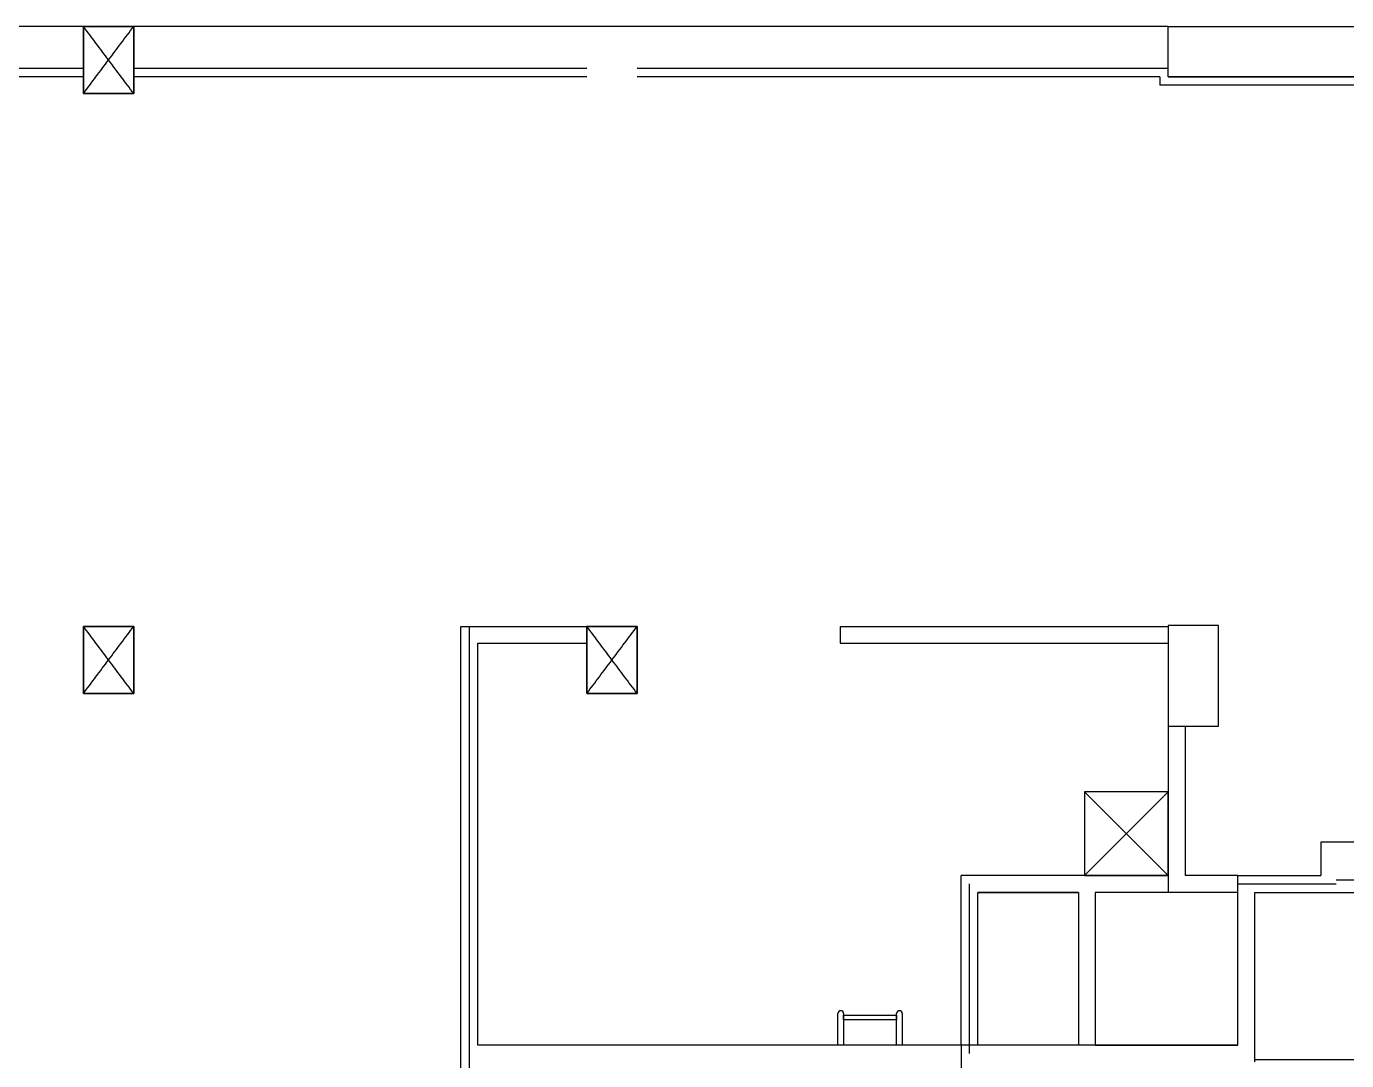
# Model space of a CAD drawing. Header units: millimetres. Extents: x -121354 to 132141, y -64344 to 350.
# Drawn here: x 97015 to 112749, y -13850 to -1525 of the extents above; entities that cross this region are included whole.
import ezdxf

# ---------------------------------------------------------------- set-up
doc = ezdxf.new("R2010")
doc.units = ezdxf.units.MM
for name, color, linetype in [('_wall_base057', 7, 'CONTINUOUS'), ('_wall_base058', 7, 'CONTINUOUS'), ('_wall_base069', 7, 'CONTINUOUS'), ('_wall_base129', 7, 'CONTINUOUS'), ('_wall_base130', 7, 'CONTINUOUS'), ('_wall_base141', 7, 'CONTINUOUS'), ('Arc001', 7, 'CONTINUOUS'), ('Arc002', 7, 'CONTINUOUS'), ('Arc003', 7, 'CONTINUOUS'), ('Arc004', 7, 'CONTINUOUS'), ('Block_103ë™_ìƒë¶€ê³¨ì¡°B3_0108', 7, 'CONTINUOUS'), ('Block_C_600X857', 7, 'CONTINUOUS'), ('Block_C_600X858', 7, 'CONTINUOUS'), ('Block_C_600X869', 7, 'CONTINUOUS'), ('Line014', 7, 'CONTINUOUS'), ('Line018', 7, 'CONTINUOUS'), ('Line081', 7, 'CONTINUOUS'), ('Line082', 7, 'CONTINUOUS'), ('Line083', 7, 'CONTINUOUS'), ('Line084', 7, 'CONTINUOUS'), ('Line085', 7, 'CONTINUOUS'), ('Line087', 7, 'CONTINUOUS'), ('Line088', 7, 'CONTINUOUS'), ('Line089', 7, 'CONTINUOUS'), ('Line090', 7, 'CONTINUOUS'), ('Line094', 7, 'CONTINUOUS'), ('Line095', 7, 'CONTINUOUS'), ('Line098', 7, 'CONTINUOUS'), ('Line100', 7, 'CONTINUOUS'), ('Line101', 7, 'CONTINUOUS'), ('Line120', 7, 'CONTINUOUS'), ('Line121', 7, 'CONTINUOUS'), ('Line122', 7, 'CONTINUOUS'), ('Line127', 7, 'CONTINUOUS'), ('Line128', 7, 'CONTINUOUS'), ('Line129', 7, 'CONTINUOUS'), ('Line130', 7, 'CONTINUOUS'), ('Line149', 7, 'CONTINUOUS'), ('Line150', 7, 'CONTINUOUS'), ('Line584', 7, 'CONTINUOUS'), ('Line628', 7, 'CONTINUOUS'), ('Line634', 7, 'CONTINUOUS'), ('Line635', 7, 'CONTINUOUS'), ('Line641', 7, 'CONTINUOUS'), ('Line655', 7, 'CONTINUOUS'), ('Line660', 7, 'CONTINUOUS'), ('Line661', 7, 'CONTINUOUS'), ('Line668', 7, 'CONTINUOUS'), ('Line757', 7, 'CONTINUOUS'), ('Line759', 7, 'CONTINUOUS'), ('Line766', 7, 'CONTINUOUS'), ('Line767', 7, 'CONTINUOUS'), ('Line768', 7, 'CONTINUOUS'), ('Line769', 7, 'CONTINUOUS'), ('Line812', 7, 'CONTINUOUS'), ('Line813', 7, 'CONTINUOUS'), ('Polyline002', 7, 'CONTINUOUS'), ('Polyline003', 7, 'CONTINUOUS'), ('Polyline009', 7, 'CONTINUOUS'), ('Polyline010', 7, 'CONTINUOUS'), ('Polyline011', 7, 'CONTINUOUS'), ('Polyline012', 7, 'CONTINUOUS'), ('Polyline013', 7, 'CONTINUOUS'), ('Polyline014', 7, 'CONTINUOUS'), ('Polyline015', 7, 'CONTINUOUS'), ('Polyline095', 7, 'CONTINUOUS'), ('Polyline096', 7, 'CONTINUOUS'), ('Polyline098', 7, 'CONTINUOUS')]:
    doc.layers.add(name, color=color, linetype=linetype)

msp = doc.modelspace()

# ---------------------------------------------------------------- linework, layer by layer
at = {"layer": '_wall_base057'}
for p, q in [((97694, -9475), (97694, -8675)), ((97694, -8675), (98294, -8675)), ((98294, -8675), (98294, -9475)), ((98294, -9475), (97694, -9475))]:
    msp.add_line(p, q, dxfattribs=at)
at = {"layer": '_wall_base058'}
for p, q in [((97694, -2325), (97694, -1525)), ((97694, -1525), (98294, -1525)), ((98294, -1525), (98294, -2325)), ((98294, -2325), (97694, -2325))]:
    msp.add_line(p, q, dxfattribs=at)
at = {"layer": '_wall_base069'}
for p, q in [((103694, -9475), (103694, -8675)), ((103694, -8675), (104294, -8675)), ((104294, -8675), (104294, -9475)), ((104294, -9475), (103694, -9475))]:
    msp.add_line(p, q, dxfattribs=at)
at = {"layer": '_wall_base129'}
for p, q in [((97694, -9475), (97694, -8675)), ((97694, -8675), (98294, -8675)), ((98294, -8675), (98294, -9475)), ((98294, -9475), (97694, -9475))]:
    msp.add_line(p, q, dxfattribs=at)
at = {"layer": '_wall_base130'}
for p, q in [((97694, -2325), (97694, -1525)), ((97694, -1525), (98294, -1525)), ((98294, -1525), (98294, -2325)), ((98294, -2325), (97694, -2325))]:
    msp.add_line(p, q, dxfattribs=at)
at = {"layer": '_wall_base141'}
for p, q in [((103694, -9475), (103694, -8675)), ((103694, -8675), (104294, -8675)), ((104294, -8675), (104294, -9475)), ((104294, -9475), (103694, -9475))]:
    msp.add_line(p, q, dxfattribs=at)
at = {"layer": 'Arc001'}
msp.add_arc((106721, -13290), 34, 0, 180, dxfattribs=at)
at = {"layer": 'Arc002'}
msp.add_arc((107420, -13290), 34, 0, 180, dxfattribs=at)
at = {"layer": 'Arc003'}
msp.add_arc((106721, -13290), 34, 0, 180, dxfattribs=at)
at = {"layer": 'Arc004'}
msp.add_arc((107420, -13290), 34, 0, 180, dxfattribs=at)
at = {"layer": 'Block_103ë™_ìƒë¶€ê³¨ì¡°B3_0108'}
for points in [[(110624, -1525), (120574, -1525)], [(110624, -2125), (110624, -1525)], [(120574, -2125), (110624, -2125)], [(111224, -8665), (110624, -8665)], [(110624, -8665), (110624, -9865)], [(111224, -9865), (111224, -8665)], [(110624, -9865), (111224, -9865)], [(113044, -11245), (112444, -11245)], [(112444, -11245), (112444, -11645)], [(111454, -13665), (111454, -11645)], [(111454, -11645), (112444, -11645)], [(111654, -11845), (113254, -11845)], [(111654, -13865), (111654, -11845)], [(108154, -13665), (108154, -19955)], [(111454, -13665), (108154, -13665)]]:
    msp.add_open_spline(points, degree=1, dxfattribs=at)
at = {"layer": 'Block_C_600X857'}
for points in [[(98294, -9475), (97694, -8675)], [(97694, -9475), (98294, -8675)], [(98294, -8675), (97694, -8675)], [(97694, -8675), (97694, -9475)], [(98294, -9475), (98294, -8675)], [(97694, -9475), (98294, -9475)]]:
    msp.add_open_spline(points, degree=1, dxfattribs=at)
at = {"layer": 'Block_C_600X858'}
for points in [[(98294, -2325), (97694, -1525)], [(97694, -2325), (98294, -1525)], [(98294, -1525), (97694, -1525)], [(97694, -1525), (97694, -2325)], [(98294, -2325), (98294, -1525)], [(97694, -2325), (98294, -2325)]]:
    msp.add_open_spline(points, degree=1, dxfattribs=at)
at = {"layer": 'Block_C_600X869'}
for points in [[(104294, -9475), (103694, -8675)], [(103694, -9475), (104294, -8675)], [(104294, -8675), (103694, -8675)], [(103694, -8675), (103694, -9475)], [(104294, -9475), (104294, -8675)], [(103694, -9475), (104294, -9475)]]:
    msp.add_open_spline(points, degree=1, dxfattribs=at)
at = {"layer": 'Line014'}
msp.add_line((110624, -2125), (119158, -2125), dxfattribs=at)
at = {"layer": 'Line018'}
msp.add_line((110624, -1525), (63324, -1525), dxfattribs=at)
at = {"layer": 'Line081'}
msp.add_line((110824, -9865), (110824, -11645), dxfattribs=at)
at = {"layer": 'Line082'}
msp.add_line((110624, -9865), (110624, -11845), dxfattribs=at)
at = {"layer": 'Line083'}
msp.add_line((102194, -8675), (103694, -8675), dxfattribs=at)
at = {"layer": 'Line084'}
msp.add_line((108354, -13665), (108354, -11845), dxfattribs=at)
at = {"layer": 'Line085'}
msp.add_line((102194, -18135), (102194, -8675), dxfattribs=at)
at = {"layer": 'Line087'}
msp.add_line((111454, -11845), (110624, -11845), dxfattribs=at)
at = {"layer": 'Line088'}
msp.add_line((111454, -11645), (110824, -11645), dxfattribs=at)
at = {"layer": 'Line089'}
msp.add_line((108154, -13665), (108154, -11645), dxfattribs=at)
at = {"layer": 'Line090'}
msp.add_line((102394, -8875), (103694, -8875), dxfattribs=at)
at = {"layer": 'Line094'}
msp.add_line((106714, -8875), (110624, -8875), dxfattribs=at)
at = {"layer": 'Line095'}
msp.add_line((106714, -8675), (110624, -8675), dxfattribs=at)
at = {"layer": 'Line098'}
msp.add_line((108154, -13665), (102394, -13665), dxfattribs=at)
at = {"layer": 'Line100'}
msp.add_line((110624, -11845), (109754, -11845), dxfattribs=at)
at = {"layer": 'Line101'}
msp.add_line((110624, -11645), (108154, -11645), dxfattribs=at)
at = {"layer": 'Line120'}
msp.add_line((109554, -11845), (109554, -13665), dxfattribs=at)
at = {"layer": 'Line121'}
msp.add_line((109754, -11845), (109754, -13665), dxfattribs=at)
at = {"layer": 'Line122'}
msp.add_line((109554, -11845), (108354, -11845), dxfattribs=at)
at = {"layer": 'Line127'}
msp.add_line((106714, -8675), (106714, -8875), dxfattribs=at)
at = {"layer": 'Line128'}
msp.add_line((110624, -11645), (109624, -10645), dxfattribs=at)
at = {"layer": 'Line129'}
msp.add_line((110624, -10645), (109624, -11645), dxfattribs=at)
at = {"layer": 'Line130'}
msp.add_line((102394, -13665), (102394, -8875), dxfattribs=at)
at = {"layer": 'Line149'}
msp.add_line((102294, -18235), (102294, -8675), dxfattribs=at)
at = {"layer": 'Line150'}
msp.add_line((108254, -13765), (108254, -11745), dxfattribs=at)
at = {"layer": 'Line584'}
msp.add_line((111654, -13835), (113254, -13835), dxfattribs=at)
at = {"layer": 'Line628'}
msp.add_line((111654, -11845), (113254, -11845), dxfattribs=at)
at = {"layer": 'Line634'}
msp.add_line((112624, -11695), (113554, -11695), dxfattribs=at)
at = {"layer": 'Line635'}
msp.add_line((111454, -11745), (112624, -11745), dxfattribs=at)
at = {"layer": 'Line641'}
msp.add_line((108154, -13665), (108154, -19955), dxfattribs=at)
at = {"layer": 'Line655'}
msp.add_line((111454, -13665), (108154, -13665), dxfattribs=at)
at = {"layer": 'Line660'}
msp.add_line((111654, -13865), (111654, -11845), dxfattribs=at)
at = {"layer": 'Line661'}
msp.add_line((111454, -13665), (111454, -11645), dxfattribs=at)
at = {"layer": 'Line668'}
msp.add_line((111454, -11645), (112444, -11645), dxfattribs=at)
at = {"layer": 'Line757'}
msp.add_line((110624, -2025), (104294, -2025), dxfattribs=at)
at = {"layer": 'Line759'}
msp.add_line((110524, -2125), (104294, -2125), dxfattribs=at)
at = {"layer": 'Line766'}
msp.add_line((97694, -2125), (89294, -2125), dxfattribs=at)
at = {"layer": 'Line767'}
msp.add_line((97694, -2025), (89294, -2025), dxfattribs=at)
at = {"layer": 'Line768'}
msp.add_line((103694, -2125), (98294, -2125), dxfattribs=at)
at = {"layer": 'Line769'}
msp.add_line((103694, -2025), (98294, -2025), dxfattribs=at)
at = {"layer": 'Line812'}
msp.add_line((110524, -2125), (110524, -2225), dxfattribs=at)
at = {"layer": 'Line813'}
msp.add_line((119158, -2225), (110524, -2225), dxfattribs=at)
at = {"layer": 'Polyline002'}
for p, q in [((108354, -11845), (109554, -11845)), ((108354, -13665), (108354, -11845)), ((109554, -11845), (109554, -13665)), ((109554, -13665), (108354, -13665))]:
    msp.add_line(p, q, dxfattribs=at)
at = {"layer": 'Polyline003'}
for p, q in [((111454, -11845), (109754, -11845)), ((109754, -11845), (109754, -13665)), ((111454, -13665), (111454, -11845)), ((109754, -13665), (111454, -13665))]:
    msp.add_line(p, q, dxfattribs=at)
at = {"layer": 'Polyline009'}
for p, q in [((107386, -13665), (107386, -13290)), ((107454, -13290), (107454, -13665)), ((107454, -13665), (107386, -13665))]:
    msp.add_line(p, q, dxfattribs=at)
at = {"layer": 'Polyline010'}
for p, q in [((106687, -13665), (106687, -13290)), ((106755, -13290), (106755, -13665)), ((106755, -13665), (106687, -13665))]:
    msp.add_line(p, q, dxfattribs=at)
at = {"layer": 'Polyline011'}
for p, q in [((106755, -13309), (107386, -13309)), ((106755, -13366), (106755, -13309)), ((107386, -13366), (106755, -13366)), ((107386, -13309), (107386, -13366))]:
    msp.add_line(p, q, dxfattribs=at)
at = {"layer": 'Polyline012'}
for p, q in [((107386, -13665), (107386, -13290)), ((107454, -13290), (107454, -13665)), ((107454, -13665), (107386, -13665))]:
    msp.add_line(p, q, dxfattribs=at)
at = {"layer": 'Polyline013'}
for p, q in [((106687, -13665), (106687, -13290)), ((106755, -13290), (106755, -13665)), ((106755, -13665), (106687, -13665))]:
    msp.add_line(p, q, dxfattribs=at)
at = {"layer": 'Polyline014'}
for p, q in [((106755, -13309), (107386, -13309)), ((106755, -13366), (106755, -13309)), ((107386, -13366), (106755, -13366)), ((107386, -13309), (107386, -13366))]:
    msp.add_line(p, q, dxfattribs=at)
at = {"layer": 'Polyline015'}
for p, q in [((109624, -10645), (109624, -11645)), ((110624, -10645), (109624, -10645)), ((110624, -11645), (110624, -10645)), ((109624, -11645), (110624, -11645))]:
    msp.add_line(p, q, dxfattribs=at)
at = {"layer": 'Polyline095'}
for p, q in [((110624, -1525), (120574, -1525)), ((110624, -2125), (110624, -1525)), ((120574, -2125), (110624, -2125))]:
    msp.add_line(p, q, dxfattribs=at)
at = {"layer": 'Polyline096'}
for p, q in [((111224, -8665), (110624, -8665)), ((110624, -8665), (110624, -9865)), ((111224, -9865), (111224, -8665)), ((110624, -9865), (111224, -9865))]:
    msp.add_line(p, q, dxfattribs=at)
at = {"layer": 'Polyline098'}
for p, q in [((113044, -11245), (112444, -11245)), ((112444, -11245), (112444, -11645))]:
    msp.add_line(p, q, dxfattribs=at)

doc.saveas('drawing.dxf')
